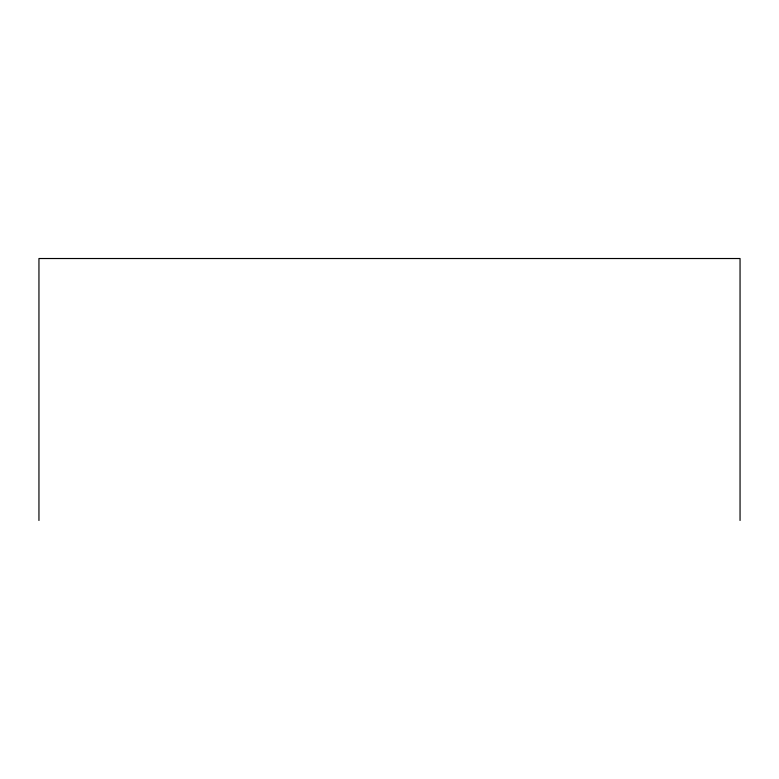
<?xml version="1.0" encoding="UTF-8"?>
<svg xmlns="http://www.w3.org/2000/svg" width="779" height="779" viewBox="0 0 779 779"><rect width="100%" height="100%" fill="white"/><g stroke="black" fill="none" stroke-linecap="round" stroke-linejoin="round"><path stroke-width="1.17" d="M740.05 520.479L740.05 258.521L38.95 258.521L38.95 520.479"/></g></svg>
